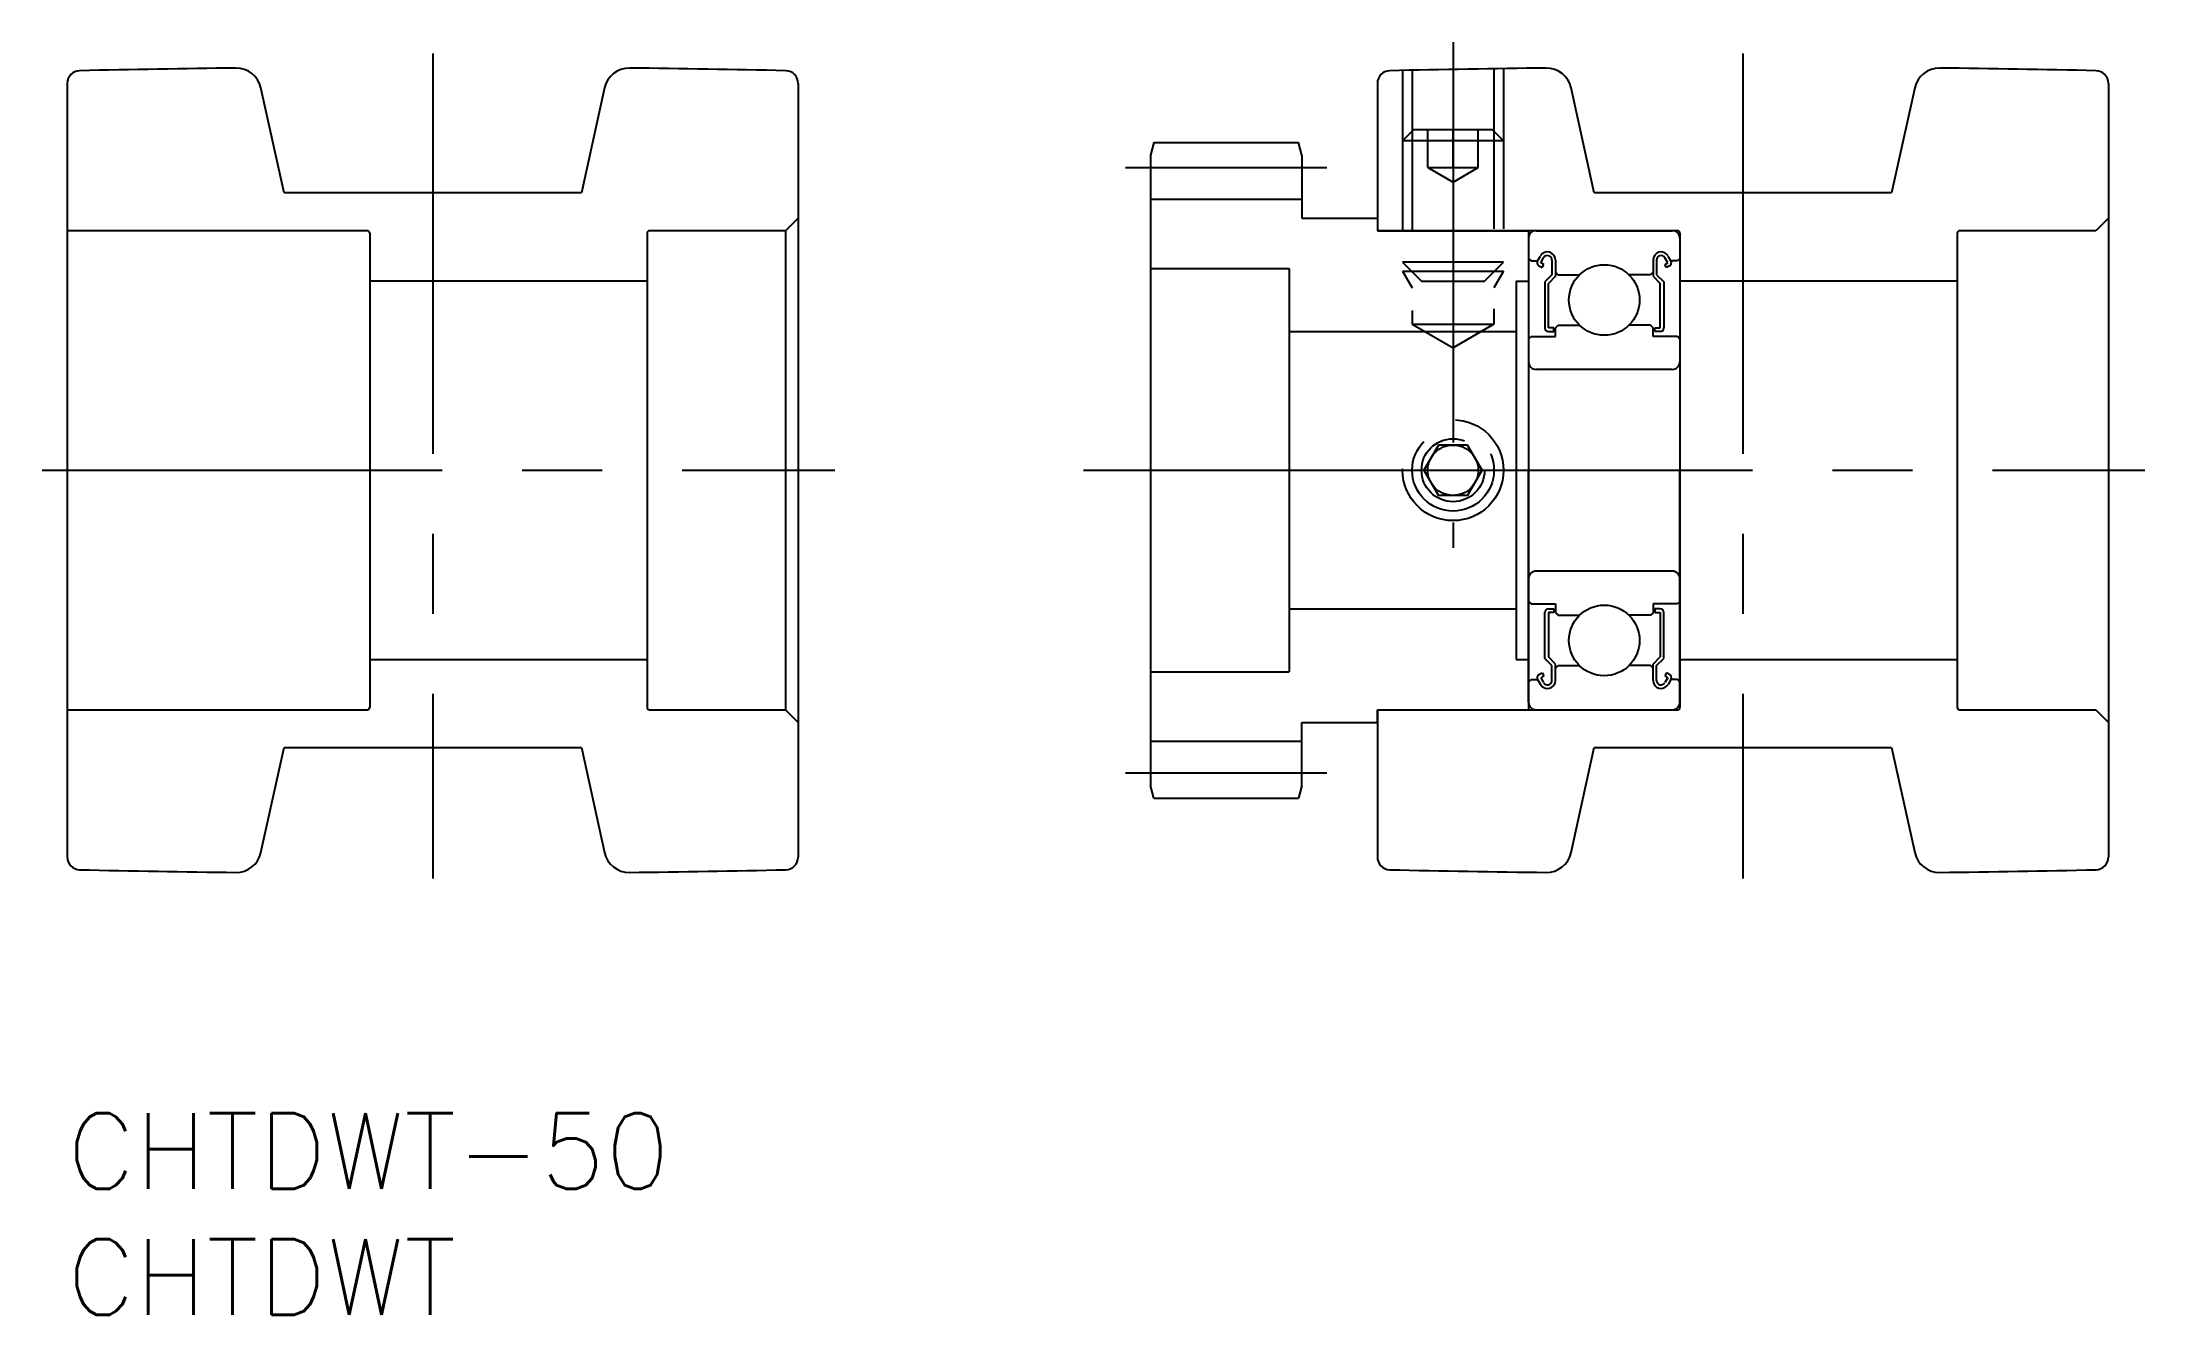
# Model space of a CAD drawing. Extents: x -1 to 82.4, y -8 to 42.5.
import ezdxf

# ---------------------------------------------------------------- set-up
doc = ezdxf.new("R2010")
doc.units = 0
doc.header["$LTSCALE"] = 0.5
doc.linetypes.add('CENTER', pattern=[50.8, 31.75, -6.35, 6.35, -6.35])
doc.linetypes.add('DASHED', pattern=[19.05, 12.7, -6.35])
doc.layers.get('0').update_dxf_attribs({"linetype": 'CONTINUOUS'})
for name, color, linetype in [('MSM_CENTER', 1, 'CENTER'), ('MSM_CONTINUOUS', 7, 'CONTINUOUS'), ('MSM_DASHED', 4, 'DASHED'), ('MSM_PART_NUMBER', 7, 'CONTINUOUS')]:
    doc.layers.add(name, color=color, linetype=linetype)
doc.styles.get("Standard").update_dxf_attribs({"font": 'txt.shx', "height": 3, "bigfont": 'bigfont.shx'})

msp = doc.modelspace()

# ---------------------------------------------------------------- linework, layer by layer
for p, q in [((57.977, 34.7), (57.977, 25.5)), ((58.277, 35), (63.677, 35)), ((63.977, 34.7), (63.977, 25.5)), ((57.977, 33.9), (58.077, 33.8)), ((58.077, 33.8), (58.333, 33.8)), ((58.333, 33.8), (58.449, 33.996)), ((58.385, 33.606), (58.508, 33.535)), ((58.456, 33.729), (58.572, 33.925)), ((58.579, 33.658), (58.456, 33.729)), ((58.508, 33.535), (58.579, 33.658)), ((58.902, 33.837), (58.902, 33.25)), ((59.044, 33.837), (59.044, 33.191)), ((62.911, 33.837), (62.911, 33.191)), ((63.053, 33.837), (63.053, 33.25)), ((63.376, 33.658), (63.499, 33.729)), ((63.447, 33.535), (63.376, 33.658)), ((63.499, 33.729), (63.383, 33.925)), ((63.57, 33.606), (63.447, 33.535)), ((63.622, 33.8), (63.506, 33.996)), ((63.877, 33.8), (63.622, 33.8)), ((63.977, 33.9), (63.877, 33.8)), ((58.902, 33.25), (58.617, 32.966)), ((58.617, 32.966), (58.617, 31.142)), ((59.044, 33.191), (58.76, 32.907)), ((58.76, 31.142), (58.76, 32.907)), ((59.044, 33.35), (59.144, 33.25)), ((59.144, 33.25), (59.998, 33.25)), ((62.811, 33.25), (61.957, 33.25)), ((62.911, 33.35), (62.811, 33.25)), ((62.911, 33.191), (63.195, 32.907)), ((63.053, 33.25), (63.337, 32.966)), ((63.195, 31.142), (63.195, 32.907)), ((63.337, 32.966), (63.337, 31.142)), ((63.977, 32.4), (63.977, 32.4)), ((58.973, 31.142), (58.76, 31.142)), ((58.76, 31), (58.973, 31)), ((58.973, 31), (58.973, 31.142)), ((59.044, 31.15), (59.144, 31.25)), ((59.044, 30.8), (59.044, 31.15)), ((59.144, 31.25), (59.998, 31.25)), ((62.811, 31.25), (61.957, 31.25)), ((62.911, 31.15), (62.811, 31.25)), ((62.911, 30.8), (62.911, 31.15)), ((62.982, 31.142), (63.195, 31.142)), ((62.982, 31), (62.982, 31.142)), ((63.195, 31), (62.982, 31)), ((57.977, 30.7), (58.077, 30.8)), ((58.077, 30.8), (59.044, 30.8)), ((63.877, 30.8), (62.911, 30.8)), ((63.977, 30.7), (63.877, 30.8)), ((63.977, 30.1), (63.978, 30.1)), ((63.677, 29.5), (58.277, 29.5)), ((57.977, 16.3), (57.977, 25.5)), ((63.977, 16.3), (63.977, 25.5)), ((63.677, 21.5), (58.277, 21.5)), ((57.977, 20.3), (58.077, 20.2)), ((58.077, 20.2), (59.044, 20.2)), ((59.044, 20.2), (59.044, 19.85)), ((62.911, 20.2), (62.911, 19.85)), ((63.877, 20.2), (62.911, 20.2)), ((63.977, 20.3), (63.877, 20.2)), ((58.617, 18.034), (58.617, 19.858)), ((58.76, 20), (58.973, 20)), ((58.76, 19.858), (58.76, 18.093)), ((58.973, 19.858), (58.76, 19.858)), ((58.973, 20), (58.973, 19.858)), ((59.044, 19.85), (59.144, 19.75)), ((59.144, 19.75), (59.998, 19.75)), ((62.811, 19.75), (61.957, 19.75)), ((62.911, 19.85), (62.811, 19.75)), ((62.982, 20), (62.982, 19.858)), ((63.195, 20), (62.982, 20)), ((62.982, 19.858), (63.195, 19.858)), ((63.195, 19.858), (63.195, 18.093)), ((63.337, 18.034), (63.337, 19.858)), ((58.902, 17.75), (58.617, 18.034)), ((59.044, 17.809), (58.76, 18.093)), ((58.902, 17.163), (58.902, 17.75)), ((59.044, 17.163), (59.044, 17.809)), ((59.044, 17.65), (59.144, 17.75)), ((59.144, 17.75), (59.998, 17.75)), ((62.811, 17.75), (61.957, 17.75)), ((62.911, 17.65), (62.811, 17.75)), ((62.911, 17.809), (63.195, 18.093)), ((62.911, 17.163), (62.911, 17.809)), ((63.053, 17.75), (63.337, 18.034)), ((63.053, 17.163), (63.053, 17.75)), ((57.977, 17.1), (58.077, 17.2)), ((58.077, 17.2), (58.333, 17.2)), ((58.333, 17.2), (58.449, 17.004)), ((58.385, 17.394), (58.508, 17.465)), ((58.579, 17.342), (58.456, 17.271)), ((58.456, 17.271), (58.572, 17.075)), ((58.508, 17.465), (58.579, 17.342)), ((63.447, 17.465), (63.376, 17.342)), ((63.376, 17.342), (63.499, 17.271)), ((63.499, 17.271), (63.383, 17.075)), ((63.57, 17.394), (63.447, 17.465)), ((63.622, 17.2), (63.506, 17.004)), ((63.877, 17.2), (63.622, 17.2)), ((63.977, 17.1), (63.877, 17.2)), ((58.277, 16), (63.677, 16))]:
    msp.add_line(p, q)
for centre in [(60.977, 32.25), (60.977, 18.75)]:
    msp.add_circle(centre, 1.4)
for centre, radius, start, end in [((58.277, 34.7), 0.3, 90, 180), ((63.677, 34.7), 0.3, 0, 90), ((58.456, 33.729), 0.142, 149.99035, 240.00186), ((58.725, 33.837), 0.319, 0, 150.00027), ((58.725, 33.837), 0.177, 0, 150.00316), ((63.23, 33.837), 0.319, 29.99973, 180), ((63.23, 33.837), 0.177, 29.99684, 180), ((63.499, 33.729), 0.142, 299.99814, 30.00965), ((58.76, 31.142), 0.142, 180.00005, 270.00003), ((63.195, 31.142), 0.142, 269.99997, 359.99995), ((58.277, 29.8), 0.3, 180, 270), ((63.677, 29.8), 0.3, 270, 0), ((58.277, 21.2), 0.3, 90, 180), ((63.677, 21.2), 0.3, 0, 90), ((58.76, 19.858), 0.142, 89.99997, 179.99995), ((63.195, 19.858), 0.142, 0.00005, 90.00003), ((58.456, 17.271), 0.142, 119.99814, 210.00965), ((58.725, 17.163), 0.319, 209.99973, 0), ((58.725, 17.163), 0.177, 209.99684, 0), ((63.23, 17.163), 0.319, 180, 330.00027), ((63.23, 17.163), 0.177, 180, 330.00316), ((63.499, 17.271), 0.142, 329.99035, 60.00186), ((58.277, 16.3), 0.3, 180, 270), ((63.677, 16.3), 0.3, 270, 0)]:
    msp.add_arc(centre, radius, start, end)
at = {"layer": 'MSM_CENTER'}
for p, q in [((14.5, 42.029), (14.5, 9.308)), ((54.977, 42.48), (54.977, 22.419)), ((66.477, 42.029), (66.477, 9.308)), ((41.977, 37.5), (49.977, 37.5)), ((-1, 25.5), (30.45, 25.5)), ((40.321, 25.5), (59.821, 25.5)), ((50.977, 25.5), (82.427, 25.5)), ((41.977, 13.5), (49.977, 13.5))]:
    msp.add_line(p, q, dxfattribs=at)
at = {"layer": 'MSM_CONTINUOUS'}
for p, q in [((0, 40.843), (0, 10.157)), ((8.6, 36.5), (7.683, 40.666)), ((21.317, 40.666), (20.4, 36.5)), ((29, 40.843), (29, 10.157)), ((51.977, 40.843), (51.977, 35)), ((60.577, 36.5), (59.661, 40.666)), ((73.294, 40.666), (72.377, 36.5)), ((80.977, 40.843), (80.977, 10.157)), ((43.111, 38.5), (42.977, 38)), ((43.111, 38.5), (48.843, 38.5)), ((48.977, 38), (48.843, 38.5)), ((42.977, 38), (42.977, 13)), ((48.977, 38), (48.977, 35.5)), ((20.4, 36.5), (8.6, 36.5)), ((42.977, 36.25), (48.977, 36.25)), ((72.377, 36.5), (60.577, 36.5)), ((29, 35.5), (28.5, 35)), ((48.977, 35.5), (51.977, 35.5)), ((51.977, 35.5), (51.977, 35)), ((80.977, 35.5), (80.477, 35)), ((11.9, 35), (0, 35)), ((11.7, 35), (6.3, 35)), ((12, 34.9), (12, 16.1)), ((23, 34.9), (23, 16.1)), ((28.5, 35), (23.1, 35)), ((28.5, 35), (28.5, 16)), ((63.877, 35), (51.977, 35)), ((51.977, 35), (57.977, 35)), ((57.977, 35), (57.977, 16)), ((63.677, 35), (58.277, 35)), ((63.977, 34.9), (63.977, 16.1)), ((74.977, 34.9), (74.977, 16.1)), ((80.477, 35), (75.077, 35)), ((42.977, 33.5), (48.477, 33.5)), ((48.477, 33.5), (48.477, 17.5)), ((23, 33), (12, 33)), ((57.477, 33), (57.977, 33)), ((57.477, 33), (57.477, 18)), ((74.977, 33), (63.977, 33)), ((48.477, 31), (57.477, 31)), ((48.477, 20), (57.477, 20)), ((12, 18), (23, 18)), ((57.477, 18), (57.977, 18)), ((63.977, 18), (74.977, 18)), ((42.977, 17.5), (48.477, 17.5)), ((0, 16), (11.9, 16)), ((23.1, 16), (28.5, 16)), ((28.5, 16), (29, 15.5)), ((51.977, 16), (63.877, 16)), ((51.977, 16), (51.977, 10.157)), ((51.977, 16), (57.977, 16)), ((51.977, 15.5), (51.977, 16)), ((75.077, 16), (80.477, 16)), ((80.477, 16), (80.977, 15.5)), ((48.977, 15.5), (51.977, 15.5)), ((48.977, 13), (48.977, 15.5)), ((7.683, 10.334), (8.6, 14.5)), ((8.6, 14.5), (20.4, 14.5)), ((20.4, 14.5), (21.317, 10.334)), ((42.977, 14.75), (48.977, 14.75)), ((59.661, 10.334), (60.577, 14.5)), ((60.577, 14.5), (72.377, 14.5)), ((72.377, 14.5), (73.294, 10.334)), ((43.111, 12.5), (42.977, 13)), ((48.977, 13), (48.843, 12.5)), ((43.111, 12.5), (48.843, 12.5))]:
    msp.add_line(p, q, dxfattribs=at)
for centre, radius, start, end in [((0.5, 40.843), 0.5, 91.28405, 180), ((14.5, -583.75), 625.25, 90.715306, 91.284047), ((6.707, 40.451), 1, 12.40742, 90.71531), ((22.293, 40.451), 1, 89.28469, 167.59258), ((14.5, -583.75), 625.25, 88.715953, 89.284694), ((28.5, 40.843), 0.5, 0, 88.71595), ((52.477, 40.843), 0.5, 91.28405, 180), ((66.477, -583.75), 625.25, 90.715306, 91.284047), ((58.684, 40.451), 1, 12.40742, 90.71531), ((74.271, 40.451), 1, 89.28469, 167.59258), ((66.477, -583.75), 625.25, 88.715953, 89.284694), ((80.477, 40.843), 0.5, 0, 88.71595), ((11.9, 34.9), 0.1, 0, 90), ((23.1, 34.9), 0.1, 90, 180), ((63.877, 34.9), 0.1, 0, 90), ((75.077, 34.9), 0.1, 90, 180), ((11.9, 16.1), 0.1, 270, 0), ((23.1, 16.1), 0.1, 180, 270), ((63.877, 16.1), 0.1, 270, 0), ((75.077, 16.1), 0.1, 180, 270), ((0.5, 10.157), 0.5, 180, 268.71595), ((6.707, 10.549), 1, 269.28469, 347.59258), ((22.293, 10.549), 1, 192.40742, 270.71531), ((28.5, 10.157), 0.5, 271.28405, 0), ((52.477, 10.157), 0.5, 180, 268.71595), ((58.684, 10.549), 1, 269.28469, 347.59258), ((74.271, 10.549), 1, 192.40742, 270.71531), ((80.477, 10.157), 0.5, 271.28405, 0), ((14.5, 634.75), 625.25, 268.715953, 269.284694), ((14.5, 634.75), 625.25, 270.715306, 271.284047), ((66.477, 634.75), 625.25, 268.715953, 269.284694), ((66.477, 634.75), 625.25, 270.715306, 271.284047)]:
    msp.add_arc(centre, radius, start, end, dxfattribs=at)
at = {"layer": 'MSM_DASHED'}
for p, q in [((52.977, 41.354), (52.977, 33.394)), ((53.356, 41.362), (53.356, 31.294)), ((56.598, 41.422), (56.598, 31.294)), ((56.977, 41.428), (56.977, 33.394)), ((53.407, 39), (52.977, 38.57)), ((56.977, 38.57), (52.977, 38.57)), ((56.548, 39), (53.407, 39)), ((53.977, 37.5), (53.977, 39)), ((54.977, 37.5), (54.977, 39)), ((55.977, 37.5), (55.977, 39)), ((56.977, 38.57), (56.548, 39)), ((53.977, 37.5), (55.977, 37.5)), ((53.977, 37.5), (54.977, 36.923)), ((54.977, 36.923), (55.977, 37.5)), ((56.977, 33.75), (52.977, 33.75)), ((52.977, 33.75), (53.727, 33)), ((52.977, 33.394), (56.977, 33.394)), ((52.977, 33.394), (53.356, 32.738)), ((56.227, 33), (56.977, 33.75)), ((56.977, 33.394), (56.598, 32.738)), ((53.727, 33), (56.227, 33)), ((53.356, 31.294), (56.598, 31.294)), ((53.356, 31.294), (54.977, 30.358)), ((56.598, 31.294), (54.977, 30.358)), ((54.4, 26.5), (53.823, 25.5)), ((55.555, 26.5), (54.4, 26.5)), ((56.132, 25.5), (55.555, 26.5)), ((53.823, 25.5), (54.4, 24.5)), ((55.555, 24.5), (56.132, 25.5)), ((55.555, 24.5), (54.4, 24.5))]:
    msp.add_line(p, q, dxfattribs=at)
for radius in [2, 1.621, 1.25, 1]:
    msp.add_circle((54.977, 25.5), radius, dxfattribs=at)

# ---------------------------------------------------------------- texts
at = {"layer": 'MSM_PART_NUMBER'}
for s, p in [('CHTDWT-50', (0, -3)), ('CHTDWT', (0, -8))]:
    msp.add_text(s, height=3, dxfattribs=at).set_placement(p)

doc.saveas('drawing.dxf')
